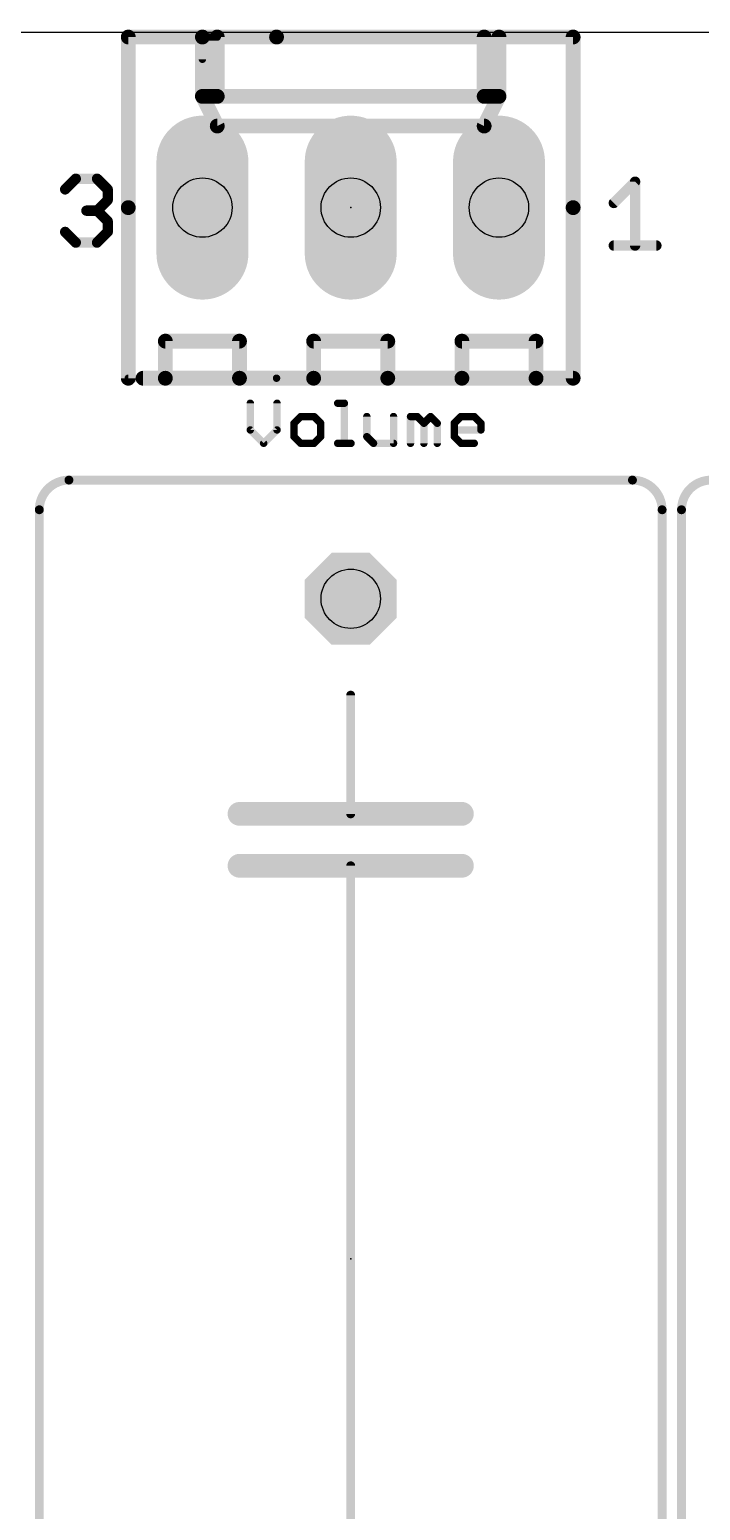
# Model space of a CAD drawing. Extents: x 0 to 135, y -25 to 72.
# Drawn here: x 21.5 to 32.99, y 20.69 to 46.05 of the extents above; entities that cross this region are included whole.
import ezdxf

# ---------------------------------------------------------------- set-up
doc = ezdxf.new("R2010")
doc.units = 0
for name, color, linetype in [('17', 82, 'CONTINUOUS'), ('20', 7, 'CONTINUOUS'), ('21', 253, 'CONTINUOUS'), ('23', 7, 'CONTINUOUS'), ('27', 253, 'CONTINUOUS'), ('29', 253, 'CONTINUOUS'), ('44', 253, 'CONTINUOUS'), ('51', 253, 'CONTINUOUS')]:
    doc.layers.add(name, color=color, linetype=linetype)

# ---------------------------------------------------------------- blocks, each defined once
blk = doc.blocks.new('OCTAGONP')
at = {"const_width": 0.5}
blk.add_lwpolyline([(-0.25, -0.1036), (-0.25, 0.1036), (-0.1036, 0.25), (0.1036, 0.25), (0.25, 0.1036), (0.25, -0.1036), (0.1036, -0.25), (-0.1036, -0.25), (-0.25, -0.1036), (-0.25, 0.1036)], dxfattribs=at)
blk = doc.blocks.new('RECT')
blk.add_solid([(-0.5, -0.5), (0.5, -0.5), (-0.5, 0.5), (0.5, 0.5)])
blk = doc.blocks.new('LONGP100')
at = {"const_width": 1}
blk.add_lwpolyline([(-0.5, 0), (0.5, 0)], dxfattribs=at)
at = {"const_width": 0.5}
for points in [[(-0.5, 0.25, 1), (-0.5, -0.25)], [(0.5, -0.25, 1), (0.5, 0.25)]]:
    blk.add_lwpolyline(points, format="xyb", dxfattribs=at)

msp = doc.modelspace()

# ---------------------------------------------------------------- linework, layer by layer
at = {"layer": '20'}
msp.add_line((107.5, 46), (0, 46), dxfattribs=at)
at = {"layer": '21'}
for points, const_width in [([(23.19, 43), (23.19, 45.921)], 0.254), ([(23.19, 45.921), (24.46, 45.921)], 0.254), ([(24.46, 45.921), (25.73, 45.921)], 0.254), ([(24.46, 44.905), (24.46, 45.921)], 0.254), ([(24.46, 45.54), (24.46, 45.921)], 0.127), ([(24.714, 45.921), (24.46, 45.921)], 0.127), ([(24.714, 45.921), (24.714, 44.905)], 0.254), ([(30.81, 45.921), (25.73, 45.921)], 0.254), ([(29.286, 45.921), (29.286, 44.905)], 0.254), ([(29.54, 44.905), (29.54, 45.921)], 0.254), ([(30.81, 43), (30.81, 45.921)], 0.254), ([(24.46, 44.905), (24.714, 44.905)], 0.254), ([(24.46, 44.905), (24.714, 44.397)], 0.254), ([(24.714, 44.905), (29.286, 44.905)], 0.254), ([(29.286, 44.905), (29.54, 44.905)], 0.254), ([(29.286, 44.397), (29.54, 44.905)], 0.254), ([(24.714, 44.397), (29.286, 44.397)], 0.254), ([(22.109, 43.3125), (22.2912, 43.4947)], 0.1778), ([(22.2912, 43.4947), (22.6556, 43.4947)], 0.1778), ([(22.6556, 43.4947), (22.8378, 43.3125)], 0.1778), ([(22.8378, 43.3125), (22.8378, 43.1304)], 0.1778), ([(31.507, 43.0796), (31.8714, 43.4439)], 0.1778), ([(31.8714, 43.4439), (31.8714, 42.3508)], 0.1778), ([(22.8378, 43.1304), (22.6556, 42.9482)], 0.1778), ([(23.19, 43), (23.19, 40.079)], 0.254), ([(30.81, 43), (30.81, 40.079)], 0.254), ([(22.6556, 42.9482), (22.4734, 42.9482)], 0.1778), ([(22.6556, 42.9482), (22.8378, 42.766)], 0.1778), ([(22.8378, 42.766), (22.8378, 42.5838)], 0.1778), ([(22.2912, 42.4016), (22.109, 42.5838)], 0.1778), ([(22.8378, 42.5838), (22.6556, 42.4016)], 0.1778), ([(22.6556, 42.4016), (22.2912, 42.4016)], 0.1778), ([(31.507, 42.3508), (32.2358, 42.3508)], 0.1778), ([(23.825, 40.079), (23.825, 40.714)], 0.254), ([(23.825, 40.714), (25.095, 40.714)], 0.254), ([(25.095, 40.714), (25.095, 40.079)], 0.254), ([(26.365, 40.079), (26.365, 40.714)], 0.254), ([(26.365, 40.714), (27.635, 40.714)], 0.254), ([(27.635, 40.714), (27.635, 40.079)], 0.254), ([(28.905, 40.079), (28.905, 40.714)], 0.254), ([(28.905, 40.714), (30.175, 40.714)], 0.254), ([(30.175, 40.714), (30.175, 40.079)], 0.254), ([(23.19, 40.079), (25.73, 40.079)], 0.127), ([(23.444, 40.079), (23.825, 40.079)], 0.254), ([(25.095, 40.079), (23.825, 40.079)], 0.254), ([(25.095, 40.079), (26.365, 40.079)], 0.254), ([(26.365, 40.079), (25.73, 40.079)], 0.127), ([(27.635, 40.079), (26.365, 40.079)], 0.254), ([(27.635, 40.079), (28.905, 40.079)], 0.254), ([(30.175, 40.079), (28.905, 40.079)], 0.254), ([(30.175, 40.079), (30.81, 40.079)], 0.254), ([(22.174, 38.335), (31.826, 38.335)], 0.1524), ([(21.666, 12.173), (21.666, 37.827)], 0.1524), ([(32.334, 37.827), (32.334, 12.173)], 0.1524), ([(32.666, 12.173), (32.666, 37.827)], 0.1524), ([(27, 34.652), (27, 32.62)], 0.1524), ([(27, 32.62), (25.095, 32.62)], 0.4064), ([(28.905, 32.62), (27, 32.62)], 0.4064), ([(27, 31.731), (25.095, 31.731)], 0.4064), ([(28.905, 31.731), (27, 31.731)], 0.4064), ([(27, 31.731), (27, 15.348)], 0.1524)]:
    msp.add_lwpolyline(points, dxfattribs=dict(at, const_width=const_width))
for points, const_width in [([(23.2535, 45.921, 1), (23.1265, 45.921)], 0.127), ([(23.19, 45.9845, 1), (23.19, 45.8575)], 0.127), ([(24.46, 45.9845, 1), (24.46, 45.8575)], 0.127), ([(24.5235, 45.921, 1), (24.3965, 45.921)], 0.127), ([(24.46, 45.8575, 1), (24.46, 45.9845)], 0.127), ([(24.46, 45.9528, 1), (24.46, 45.8892)], 0.0635), ([(24.4917, 45.921, 1), (24.4283, 45.921)], 0.0635), ([(24.7775, 45.921, 1), (24.6505, 45.921)], 0.127), ([(24.714, 45.8892, 1), (24.714, 45.9528)], 0.0635), ([(25.73, 45.9845, 1), (25.73, 45.8575)], 0.127), ([(25.73, 45.8575, 1), (25.73, 45.9845)], 0.127), ([(29.3495, 45.921, 1), (29.2225, 45.921)], 0.127), ([(29.6035, 45.921, 1), (29.4765, 45.921)], 0.127), ([(30.8735, 45.921, 1), (30.7465, 45.921)], 0.127), ([(30.81, 45.8575, 1), (30.81, 45.9845)], 0.127), ([(24.4283, 45.54, 1), (24.4917, 45.54)], 0.0635), ([(24.46, 44.9685, 1), (24.46, 44.8415)], 0.127), ([(24.5168, 44.9334, 1), (24.4032, 44.8766)], 0.127), ([(24.3965, 44.905, 1), (24.5235, 44.905)], 0.127), ([(24.714, 44.9685, 1), (24.714, 44.8415)], 0.127), ([(24.6505, 44.905, 1), (24.7775, 44.905)], 0.127), ([(24.714, 44.8415, 1), (24.714, 44.9685)], 0.127), ([(29.286, 44.9685, 1), (29.286, 44.8415)], 0.127), ([(29.2225, 44.905, 1), (29.3495, 44.905)], 0.127), ([(29.286, 44.8415, 1), (29.286, 44.9685)], 0.127), ([(29.4765, 44.905, 1), (29.6035, 44.905)], 0.127), ([(29.5968, 44.8766, 1), (29.4832, 44.9334)], 0.127), ([(29.54, 44.8415, 1), (29.54, 44.9685)], 0.127), ([(24.714, 44.4605, 1), (24.714, 44.3335)], 0.127), ([(24.6572, 44.3686, 1), (24.7708, 44.4254)], 0.127), ([(29.2292, 44.4254, 1), (29.3428, 44.3686)], 0.127), ([(29.286, 44.3335, 1), (29.286, 44.4605)], 0.127), ([(22.0776, 43.344, 1), (22.1404, 43.2811)], 0.0889), ([(22.2912, 43.5392, 1), (22.2912, 43.4503)], 0.0889), ([(22.3226, 43.4633, 1), (22.2598, 43.5262)], 0.0889), ([(22.687, 43.5262, 1), (22.6241, 43.4633)], 0.0889), ([(22.6556, 43.4503, 1), (22.6556, 43.5392)], 0.0889), ([(22.8822, 43.3125, 1), (22.7933, 43.3125)], 0.0889), ([(22.8063, 43.2811, 1), (22.8692, 43.344)], 0.0889), ([(31.9158, 43.4439, 1), (31.8269, 43.4439)], 0.0889), ([(31.9028, 43.4125, 1), (31.8399, 43.4754)], 0.0889), ([(22.7933, 43.1304, 1), (22.8822, 43.1304)], 0.0889), ([(22.8692, 43.0989, 1), (22.8063, 43.1618)], 0.0889), ([(23.2535, 43, 1), (23.1265, 43)], 0.127), ([(30.8735, 43, 1), (30.7465, 43)], 0.127), ([(31.4756, 43.111, 1), (31.5384, 43.0481)], 0.0889), ([(22.4734, 42.9926, 1), (22.4734, 42.9037)], 0.0889), ([(22.687, 42.9796, 1), (22.6241, 42.9167)], 0.0889), ([(22.6241, 42.9796, 1), (22.687, 42.9167)], 0.0889), ([(22.6556, 42.9037, 1), (22.6556, 42.9926)], 0.0889), ([(22.8822, 42.766, 1), (22.7933, 42.766)], 0.0889), ([(23.1265, 43, 1), (23.2535, 43)], 0.127), ([(30.7465, 43, 1), (30.8735, 43)], 0.127), ([(22.1404, 42.6152, 1), (22.0776, 42.5524)], 0.0889), ([(22.7933, 42.5838, 1), (22.8822, 42.5838)], 0.0889), ([(22.8063, 42.7345, 1), (22.8692, 42.7974)], 0.0889), ([(22.8692, 42.5524, 1), (22.8063, 42.6152)], 0.0889), ([(22.2912, 42.446, 1), (22.2912, 42.3572)], 0.0889), ([(22.2598, 42.3702, 1), (22.3226, 42.433)], 0.0889), ([(22.6241, 42.433, 1), (22.687, 42.3702)], 0.0889), ([(22.6556, 42.3572, 1), (22.6556, 42.446)], 0.0889), ([(31.507, 42.3952, 1), (31.507, 42.3064)], 0.0889), ([(31.8269, 42.3508, 1), (31.9158, 42.3508)], 0.0889), ([(32.2358, 42.3064, 1), (32.2358, 42.3952)], 0.0889), ([(23.8885, 40.714, 1), (23.7615, 40.714)], 0.127), ([(23.825, 40.7775, 1), (23.825, 40.6505)], 0.127), ([(25.1585, 40.714, 1), (25.0315, 40.714)], 0.127), ([(25.095, 40.6505, 1), (25.095, 40.7775)], 0.127), ([(26.4285, 40.714, 1), (26.3015, 40.714)], 0.127), ([(26.365, 40.7775, 1), (26.365, 40.6505)], 0.127), ([(27.6985, 40.714, 1), (27.5715, 40.714)], 0.127), ([(27.635, 40.6505, 1), (27.635, 40.7775)], 0.127), ([(28.9685, 40.714, 1), (28.8415, 40.714)], 0.127), ([(28.905, 40.7775, 1), (28.905, 40.6505)], 0.127), ([(30.2385, 40.714, 1), (30.1115, 40.714)], 0.127), ([(30.175, 40.6505, 1), (30.175, 40.7775)], 0.127), ([(23.1265, 40.079, 1), (23.2535, 40.079)], 0.127), ([(23.19, 40.1108, 1), (23.19, 40.0472)], 0.0635), ([(23.444, 40.1425, 1), (23.444, 40.0155)], 0.127), ([(23.825, 40.1425, 1), (23.825, 40.0155)], 0.127), ([(23.7615, 40.079, 1), (23.8885, 40.079)], 0.127), ([(23.825, 40.0155, 1), (23.825, 40.1425)], 0.127), ([(25.095, 40.1425, 1), (25.095, 40.0155)], 0.127), ([(25.0315, 40.079, 1), (25.1585, 40.079)], 0.127), ([(25.095, 40.0155, 1), (25.095, 40.1425)], 0.127), ([(25.73, 40.1108, 1), (25.73, 40.0472)], 0.0635), ([(25.73, 40.0472, 1), (25.73, 40.1108)], 0.0635), ([(26.365, 40.1425, 1), (26.365, 40.0155)], 0.127), ([(26.3015, 40.079, 1), (26.4285, 40.079)], 0.127), ([(26.365, 40.0155, 1), (26.365, 40.1425)], 0.127), ([(26.365, 40.0472, 1), (26.365, 40.1108)], 0.0635), ([(27.635, 40.1425, 1), (27.635, 40.0155)], 0.127), ([(27.5715, 40.079, 1), (27.6985, 40.079)], 0.127), ([(27.635, 40.0155, 1), (27.635, 40.1425)], 0.127), ([(28.905, 40.1425, 1), (28.905, 40.0155)], 0.127), ([(28.8415, 40.079, 1), (28.9685, 40.079)], 0.127), ([(28.905, 40.0155, 1), (28.905, 40.1425)], 0.127), ([(30.175, 40.1425, 1), (30.175, 40.0155)], 0.127), ([(30.1115, 40.079, 1), (30.2385, 40.079)], 0.127), ([(30.175, 40.0155, 1), (30.175, 40.1425)], 0.127), ([(30.7465, 40.079, 1), (30.8735, 40.079)], 0.127), ([(30.81, 40.0155, 1), (30.81, 40.1425)], 0.127), ([(22.174, 38.335, 0.4142), (21.666, 37.827)], 0.1524), ([(22.174, 38.3731, 1), (22.174, 38.2969)], 0.0762), ([(22.174, 38.2969, 1), (22.174, 38.3731)], 0.0762), ([(32.334, 37.827, 0.4142), (31.826, 38.335)], 0.1524), ([(31.826, 38.3731, 1), (31.826, 38.2969)], 0.0762), ([(31.826, 38.2969, 1), (31.826, 38.3731)], 0.0762), ([(33.174, 38.335, 0.4142), (32.666, 37.827)], 0.1524), ([(21.7041, 37.827, 1), (21.6279, 37.827)], 0.0762), ([(21.6279, 37.827, 1), (21.7041, 37.827)], 0.0762), ([(32.3721, 37.827, 1), (32.2959, 37.827)], 0.0762), ([(32.2959, 37.827, 1), (32.3721, 37.827)], 0.0762), ([(32.7041, 37.827, 1), (32.6279, 37.827)], 0.0762), ([(32.6279, 37.827, 1), (32.7041, 37.827)], 0.0762), ([(27.0381, 34.652, 1), (26.9619, 34.652)], 0.0762), ([(25.095, 32.7216, 1), (25.095, 32.5184)], 0.2032), ([(27, 32.7216, 1), (27, 32.5184)], 0.2032), ([(27, 32.5184, 1), (27, 32.7216)], 0.2032), ([(28.905, 32.5184, 1), (28.905, 32.7216)], 0.2032), ([(26.9619, 32.62, 1), (27.0381, 32.62)], 0.0762), ([(25.095, 31.8326, 1), (25.095, 31.6294)], 0.2032), ([(27, 31.8326, 1), (27, 31.6294)], 0.2032), ([(27, 31.6294, 1), (27, 31.8326)], 0.2032), ([(27.0381, 31.731, 1), (26.9619, 31.731)], 0.0762), ([(28.905, 31.6294, 1), (28.905, 31.8326)], 0.2032)]:
    msp.add_lwpolyline(points, format="xyb", dxfattribs=dict(at, const_width=const_width))
at = {"layer": '23'}
for p in [(27, 43), (27, 25)]:
    msp.add_point(p, dxfattribs=at)
at = {"layer": '27', "const_width": 0.127}
for points in [[(25.2804, 39.651), (25.2804, 39.1934)], [(25.738, 39.1934), (25.738, 39.651)], [(26.7772, 39.651), (26.8916, 39.651)], [(26.8916, 39.651), (26.8916, 38.9646)], [(26.1432, 39.4222), (26.0288, 39.3078)], [(26.0288, 39.3078), (26.0288, 39.079)], [(26.372, 39.4222), (26.1432, 39.4222)], [(26.4864, 39.3078), (26.372, 39.4222)], [(26.4864, 39.079), (26.4864, 39.3078)], [(27.2762, 39.4222), (27.2762, 39.079)], [(27.7338, 38.9646), (27.7338, 39.4222)], [(28.0246, 38.9646), (28.0246, 39.4222)], [(28.0246, 39.4222), (28.139, 39.4222)], [(28.139, 39.4222), (28.2534, 39.3078)], [(28.2534, 39.3078), (28.3678, 39.4222)], [(28.2534, 39.3078), (28.2534, 38.9646)], [(28.3678, 39.4222), (28.4822, 39.3078)], [(28.4822, 39.3078), (28.4822, 38.9646)], [(28.773, 39.3078), (28.8874, 39.4222)], [(28.773, 39.079), (28.773, 39.3078)], [(28.8874, 39.4222), (29.1162, 39.4222)], [(29.1162, 39.4222), (29.2306, 39.3078)], [(29.2306, 39.3078), (29.2306, 39.1934)], [(25.2804, 39.1934), (25.5092, 38.9646)], [(25.5092, 38.9646), (25.738, 39.1934)], [(26.0288, 39.079), (26.1432, 38.9646)], [(26.372, 38.9646), (26.4864, 39.079)], [(27.2762, 39.079), (27.3906, 38.9646)], [(29.2306, 39.1934), (28.773, 39.1934)], [(28.8874, 38.9646), (28.773, 39.079)], [(26.1432, 38.9646), (26.372, 38.9646)], [(26.7772, 38.9646), (27.006, 38.9646)], [(27.3906, 38.9646), (27.7338, 38.9646)], [(29.1162, 38.9646), (28.8874, 38.9646)]]:
    msp.add_lwpolyline(points, dxfattribs=at)
at = {"layer": '27', "const_width": 0.0635}
for points in [[(25.3121, 39.651, 1), (25.2487, 39.651)], [(25.7697, 39.651, 1), (25.7062, 39.651)], [(26.7772, 39.6827, 1), (26.7772, 39.6192)], [(26.9234, 39.651, 1), (26.8599, 39.651)], [(26.8916, 39.6192, 1), (26.8916, 39.6827)], [(26.0606, 39.3078, 1), (25.9971, 39.3078)], [(26.0064, 39.3302, 1), (26.0513, 39.2853)], [(26.1432, 39.4539, 1), (26.1432, 39.3904)], [(26.1657, 39.3997, 1), (26.1208, 39.4446)], [(26.3945, 39.4446, 1), (26.3496, 39.3997)], [(26.372, 39.3904, 1), (26.372, 39.4539)], [(26.5182, 39.3078, 1), (26.4547, 39.3078)], [(26.464, 39.2853, 1), (26.5089, 39.3302)], [(27.3079, 39.4222, 1), (27.2444, 39.4222)], [(27.7655, 39.4222, 1), (27.702, 39.4222)], [(28.0563, 39.4222, 1), (27.9928, 39.4222)], [(28.0246, 39.4539, 1), (28.0246, 39.3904)], [(28.1614, 39.4446, 1), (28.1165, 39.3997)], [(28.139, 39.3904, 1), (28.139, 39.4539)], [(28.2851, 39.3078, 1), (28.2216, 39.3078)], [(28.2309, 39.3302, 1), (28.2758, 39.2853)], [(28.2309, 39.2853, 1), (28.2758, 39.3302)], [(28.3902, 39.4446, 1), (28.3453, 39.3997)], [(28.3902, 39.3997, 1), (28.3453, 39.4446)], [(28.5139, 39.3078, 1), (28.4504, 39.3078)], [(28.4597, 39.2853, 1), (28.5046, 39.3302)], [(28.8048, 39.3078, 1), (28.7413, 39.3078)], [(28.7506, 39.3302, 1), (28.7955, 39.2853)], [(28.8874, 39.4539, 1), (28.8874, 39.3904)], [(28.9099, 39.3997, 1), (28.865, 39.4446)], [(29.1386, 39.4446, 1), (29.0937, 39.3997)], [(29.1162, 39.3904, 1), (29.1162, 39.4539)], [(29.2623, 39.3078, 1), (29.1988, 39.3078)], [(29.2081, 39.2853, 1), (29.253, 39.3302)], [(25.3029, 39.2158, 1), (25.2579, 39.1709)], [(25.2487, 39.1934, 1), (25.3121, 39.1934)], [(25.7062, 39.1934, 1), (25.7697, 39.1934)], [(25.7604, 39.1709, 1), (25.7155, 39.2158)], [(25.9971, 39.079, 1), (26.0606, 39.079)], [(26.0513, 39.1014, 1), (26.0064, 39.0565)], [(26.4547, 39.079, 1), (26.5182, 39.079)], [(26.5089, 39.0565, 1), (26.464, 39.1014)], [(27.2986, 39.1014, 1), (27.2537, 39.0565)], [(27.2444, 39.079, 1), (27.3079, 39.079)], [(28.773, 39.2251, 1), (28.773, 39.1616)], [(28.7413, 39.079, 1), (28.8048, 39.079)], [(28.7955, 39.1014, 1), (28.7506, 39.0565)], [(29.1988, 39.1934, 1), (29.2623, 39.1934)], [(29.2306, 39.1616, 1), (29.2306, 39.2251)], [(25.4867, 38.9871, 1), (25.5316, 38.9421)], [(25.4867, 38.9421, 1), (25.5316, 38.9871)], [(26.1432, 38.9964, 1), (26.1432, 38.9329)], [(26.1208, 38.9421, 1), (26.1657, 38.9871)], [(26.3496, 38.9871, 1), (26.3945, 38.9421)], [(26.372, 38.9329, 1), (26.372, 38.9964)], [(26.7772, 38.9964, 1), (26.7772, 38.9329)], [(26.8599, 38.9646, 1), (26.9234, 38.9646)], [(27.006, 38.9329, 1), (27.006, 38.9964)], [(27.3906, 38.9964, 1), (27.3906, 38.9329)], [(27.3681, 38.9421, 1), (27.413, 38.9871)], [(27.702, 38.9646, 1), (27.7655, 38.9646)], [(27.7338, 38.9329, 1), (27.7338, 38.9964)], [(27.9928, 38.9646, 1), (28.0563, 38.9646)], [(28.2216, 38.9646, 1), (28.2851, 38.9646)], [(28.4504, 38.9646, 1), (28.5139, 38.9646)], [(28.8874, 38.9964, 1), (28.8874, 38.9329)], [(28.865, 38.9421, 1), (28.9099, 38.9871)], [(29.1162, 38.9329, 1), (29.1162, 38.9964)]]:
    msp.add_lwpolyline(points, format="xyb", dxfattribs=at)
at = {"layer": '44'}
for centre in [(24.46, 43), (27, 43), (29.54, 43), (27, 36.303)]:
    msp.add_circle(centre, 0.508, dxfattribs=at)

# ---------------------------------------------------------------- block references
at = {"layer": '17', "xscale": 1.4224, "yscale": 1.4224}
for name, p, rotation in [('LONGP100', (24.46, 43), 90), ('LONGP100', (27, 43), 90), ('LONGP100', (29.54, 43), 90), ('OCTAGONP', (27, 36.303), 270)]:
    msp.add_blockref(name, p, dxfattribs=dict(at, rotation=rotation))
at = {"layer": '29', "xscale": 1.5748, "yscale": 1.5748}
for name, p, rotation in [('LONGP100', (24.46, 43), 90), ('LONGP100', (27, 43), 90), ('LONGP100', (29.54, 43), 90), ('OCTAGONP', (27, 36.303), 270)]:
    msp.add_blockref(name, p, dxfattribs=dict(at, rotation=rotation))
at = {"layer": '51', "xscale": 0.508, "yscale": 0.508}
for p in [(24.46, 43), (27, 43), (29.54, 43)]:
    msp.add_blockref('RECT', p, dxfattribs=at)

doc.saveas('drawing.dxf')
